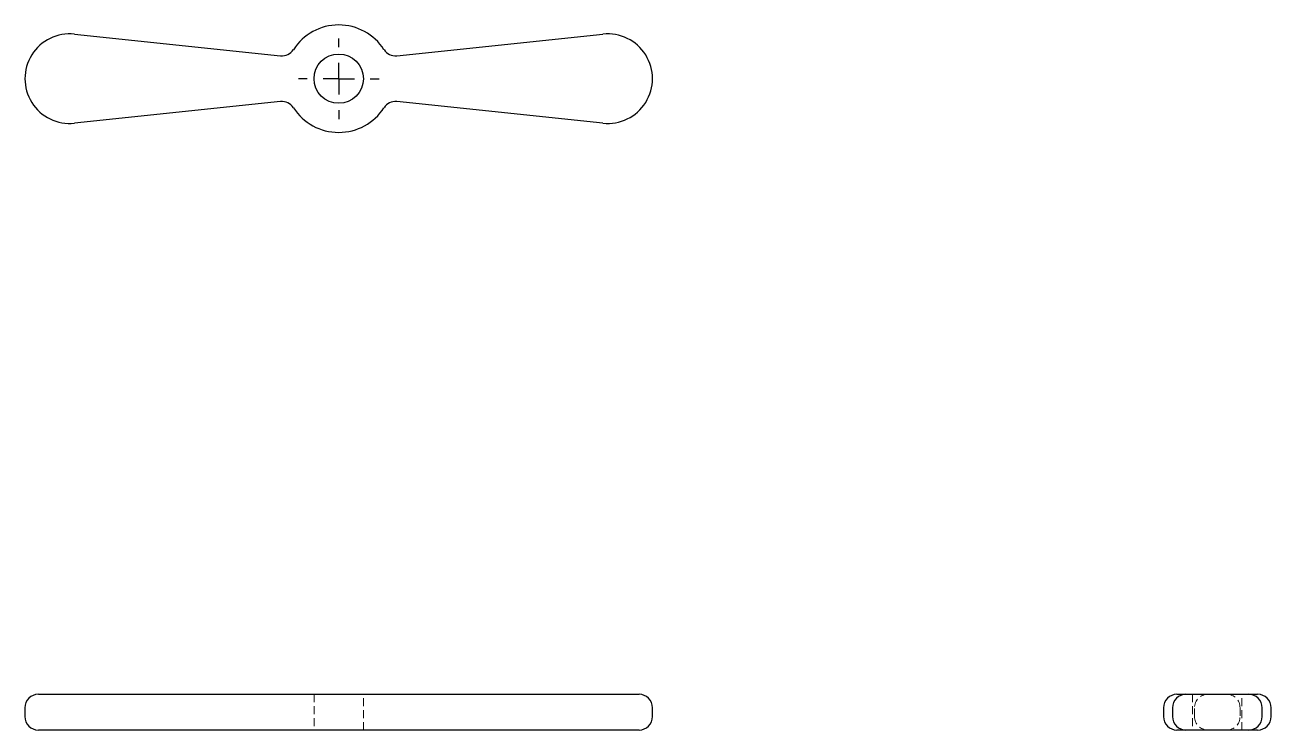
# Model space of a CAD drawing. Header units: millimetres. Extents: x 33 to 232, y 54 to 167.
import ezdxf

# ---------------------------------------------------------------- set-up
doc = ezdxf.new("R2010")
doc.units = ezdxf.units.MM
doc.linetypes.add('HIDDEN', pattern=[1.905, 1.27, -0.635])
doc.layers.add('10', color=7, linetype='Continuous')

# ---------------------------------------------------------------- blocks, each defined once
blk = doc.blocks.new('SW_CENTERMARKSYMBOL_0')
at = {"layer": '10', "color": 0}
for p, q in [((0, 5), (0, 6.43)), ((0, 0), (0, 2.5)), ((-5, 0), (-6.43, 0)), ((0, 0), (-2.5, 0)), ((0, 0), (0, -2.5)), ((0, 0), (2.5, 0)), ((5, 0), (6.43, 0)), ((0, -5), (0, -6.43))]:
    blk.add_line(p, q, dxfattribs=at)

msp = doc.modelspace()

# ---------------------------------------------------------------- linework, layer by layer
at = {"color": 7, "linetype": 'Continuous', "lineweight": 25}
for p, q in [((40.89, 165.1), (73.75, 161.65)), ((92.25, 161.65), (125.11, 165.1)), ((73.75, 154.35), (40.89, 150.9)), ((125.11, 150.9), (92.25, 154.35)), ((35.14, 59.86), (40.67, 59.86)), ((40.67, 59.86), (73.53, 59.86)), ((73.53, 59.86), (77.59, 59.86)), ((77.59, 59.86), (88.41, 59.86)), ((88.41, 59.86), (92.47, 59.86)), ((92.47, 59.86), (125.33, 59.86)), ((125.33, 59.86), (130.86, 59.86)), ((216.57, 59.86), (218, 59.86)), ((218, 59.86), (228, 59.86)), ((228, 59.86), (229.43, 59.86)), ((33, 57.71), (33, 56.29)), ((133, 56.29), (133, 57.71)), ((214.43, 57.71), (214.43, 56.29)), ((215.86, 57.71), (215.86, 56.29)), ((230.14, 56.29), (230.14, 57.71)), ((231.57, 56.29), (231.57, 57.71)), ((40.67, 54.14), (35.14, 54.14)), ((73.53, 54.14), (40.67, 54.14)), ((77.59, 54.14), (73.53, 54.14)), ((88.41, 54.14), (77.59, 54.14)), ((92.47, 54.14), (88.41, 54.14)), ((125.33, 54.14), (92.47, 54.14)), ((130.86, 54.14), (125.33, 54.14)), ((218, 54.14), (216.57, 54.14)), ((228, 54.14), (218, 54.14)), ((229.43, 54.14), (228, 54.14))]:
    msp.add_line(p, q, dxfattribs=at)
at = {"color": 7, "linetype": 'HIDDEN', "lineweight": 18}
for p, q in [((79.07, 59.86), (79.07, 54.14)), ((86.93, 54.14), (86.93, 59.86)), ((219.07, 59.86), (219.07, 54.14)), ((226.93, 54.14), (226.93, 59.86)), ((219.36, 56.29), (219.36, 57.71)), ((226.64, 57.71), (226.64, 56.29))]:
    msp.add_line(p, q, dxfattribs=at)
at = {"color": 7, "linetype": 'Continuous', "lineweight": 25}
msp.add_circle((83, 158), 3.93, dxfattribs=at)
for centre, radius, start, end in [((40.14, 158), 7.14, 84, 276), ((83, 158), 8.57, 32.6509, 147.3491), ((125.86, 158), 7.14, 264, 96), ((73.98, 163.78), 2.14, 264, 327.3491), ((92.02, 163.78), 2.14, 212.6509, 276), ((73.98, 152.22), 2.14, 32.6509, 96), ((83, 158), 8.57, 212.6509, 327.3491), ((92.02, 152.22), 2.14, 84, 147.3491), ((35.14, 57.71), 2.14, 90, 180), ((130.86, 57.71), 2.14, 0, 90), ((216.57, 57.71), 2.14, 90, 180), ((218, 57.71), 2.14, 90, 180), ((228, 57.71), 2.14, 0, 90), ((229.43, 57.71), 2.14, 0, 90), ((35.14, 56.29), 2.14, 180, 270), ((130.86, 56.29), 2.14, 270, 0), ((216.57, 56.29), 2.14, 180, 270), ((218, 56.29), 2.14, 180, 270), ((228, 56.29), 2.14, 270, 0), ((229.43, 56.29), 2.14, 270, 0)]:
    msp.add_arc(centre, radius, start, end, dxfattribs=at)
at = {"color": 7, "linetype": 'HIDDEN', "lineweight": 18}
for centre, start, end in [((221.51, 57.71), 90, 180), ((224.49, 57.71), 0, 90), ((221.51, 56.29), 180, 270), ((224.49, 56.29), 270, 0)]:
    msp.add_arc(centre, 2.14, start, end, dxfattribs=at)

# ---------------------------------------------------------------- block references
at = {"layer": '10'}
msp.add_blockref('SW_CENTERMARKSYMBOL_0', (83, 158), dxfattribs=at)

doc.saveas('drawing.dxf')
